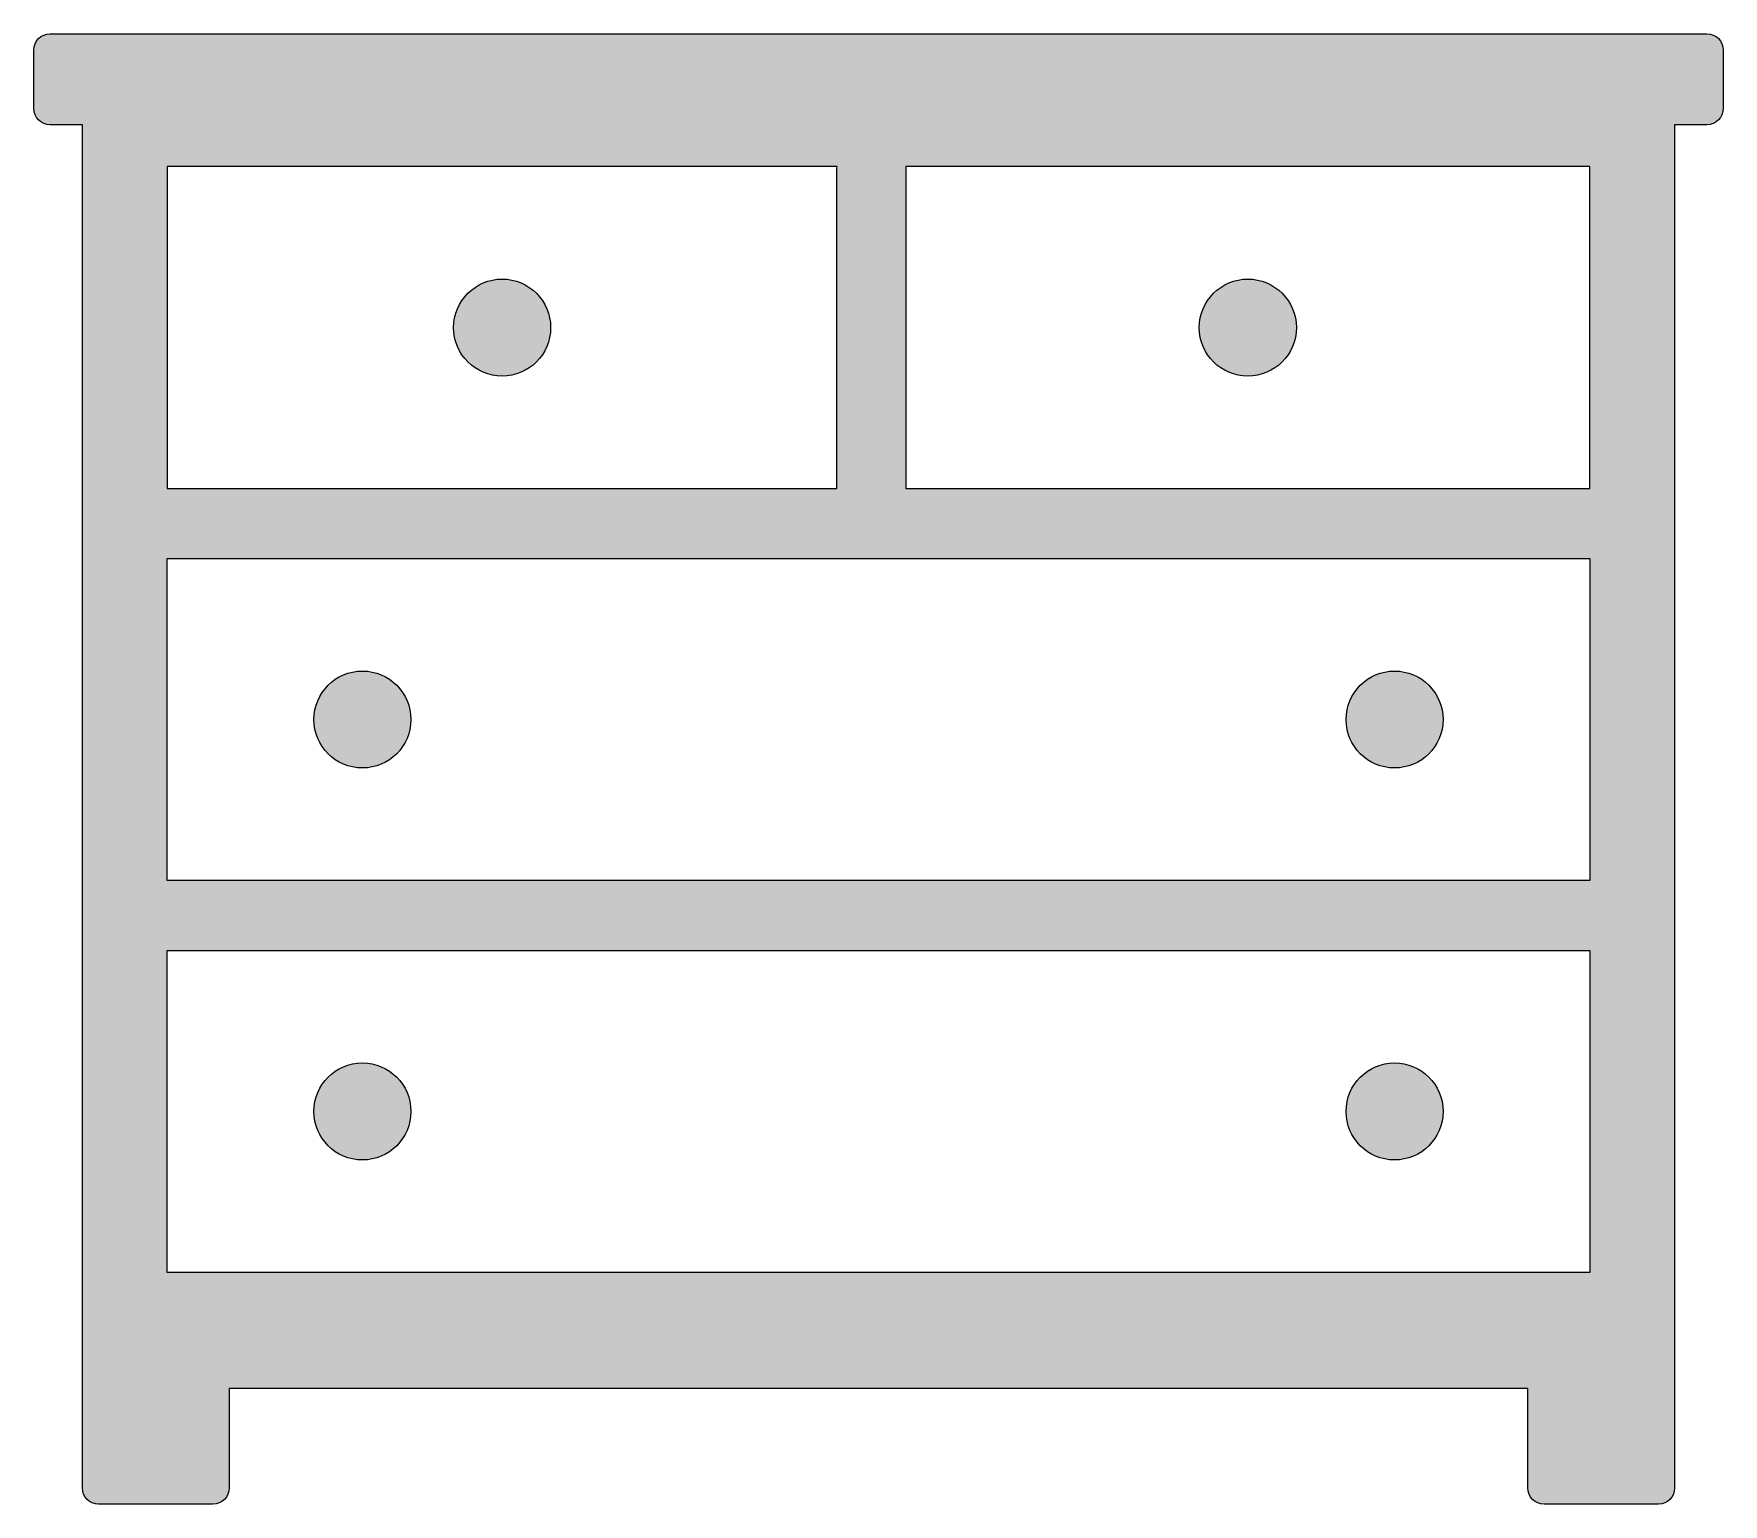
# Model space of a CAD drawing. Header units: inches. Extents: x 0 to 102, y 0 to 88.
import ezdxf

# ---------------------------------------------------------------- set-up
doc = ezdxf.new("R2010")
doc.units = ezdxf.units.IN
doc.header["$MEASUREMENT"] = 0
doc.layers.add('Layer 1', color=7, linetype='Continuous')

msp = doc.modelspace()

# ---------------------------------------------------------------- hatches: boundary and pattern name
at = {"layer": 'Layer 1', "true_color": 0x8bc53f}
h = msp.add_hatch(color=83, dxfattribs=at)
h.dxf.hatch_style = 2
edge = h.paths.add_edge_path()
edge.add_spline(control_points=[(100.62, 88.42), (100.62, 88.42), (0.98, 88.42), (0.98, 88.42), (0.44, 88.42), (0, 87.98), (0, 87.44), (0, 87.44), (0, 83.94), (0, 83.94), (0, 83.39), (0.44, 82.95), (0.98, 82.95), (0.98, 82.95), (2.92, 82.95), (2.92, 82.95), (2.92, 82.95), (2.92, 0.98), (2.92, 0.98), (2.92, 0.44), (3.36, 0), (3.9, 0), (3.9, 0), (10.77, 0), (10.77, 0), (11.31, 0), (11.75, 0.44), (11.75, 0.98), (11.75, 0.98), (11.75, 6.96), (11.75, 6.96), (11.75, 6.96), (89.85, 6.96), (89.85, 6.96), (89.85, 6.96), (89.85, 0.98), (89.85, 0.98), (89.85, 0.44), (90.29, 0), (90.83, 0), (90.83, 0), (97.7, 0), (97.7, 0), (98.25, 0), (98.68, 0.44), (98.68, 0.98), (98.68, 0.98), (98.68, 82.95), (98.68, 82.95), (98.68, 82.95), (100.62, 82.95), (100.62, 82.95), (101.16, 82.95), (101.6, 83.39), (101.6, 83.94), (101.6, 83.94), (101.6, 87.44), (101.6, 87.44), (101.6, 87.98), (101.16, 88.42), (100.62, 88.42)], knot_values=[0, 0, 0, 0, 1, 1, 1, 2, 2, 2, 3, 3, 3, 4, 4, 4, 5, 5, 5, 6, 6, 6, 7, 7, 7, 8, 8, 8, 9, 9, 9, 10, 10, 10, 11, 11, 11, 12, 12, 12, 13, 13, 13, 14, 14, 14, 15, 15, 15, 16, 16, 16, 17, 17, 17, 18, 18, 18, 19, 19, 19, 20, 20, 20, 20], degree=3, periodic=1)
edge = h.paths.add_edge_path()
edge.add_spline(control_points=[(8.02, 80.43), (8.02, 80.43), (48.31, 80.43), (48.31, 80.43), (48.3, 80.34), (48.29, 80.24), (48.29, 80.13), (48.29, 80.13), (48.29, 61.07), (48.29, 61.07), (48.29, 61.07), (8.02, 61.07), (8.02, 61.07), (8.02, 61.07), (8.02, 80.43), (8.02, 80.43)], knot_values=[0, 0, 0, 0, 1, 1, 1, 2, 2, 2, 3, 3, 3, 4, 4, 4, 5, 5, 5, 5], degree=3, periodic=1)
h.paths.add_polyline_path([(93.58, 13.93), (8.02, 13.93), (8.02, 33.3), (93.58, 33.3)])
h.paths.add_polyline_path([(93.58, 37.5), (8.02, 37.5), (8.02, 56.87), (93.58, 56.87)])
edge = h.paths.add_edge_path()
edge.add_spline(control_points=[(93.58, 61.07), (93.58, 61.07), (52.45, 61.07), (52.45, 61.07), (52.45, 61.07), (52.45, 80.27), (52.45, 80.27), (52.45, 80.33), (52.45, 80.38), (52.45, 80.43), (52.45, 80.43), (93.58, 80.43), (93.58, 80.43), (93.58, 80.43), (93.58, 61.07), (93.58, 61.07)], knot_values=[0, 0, 0, 0, 1, 1, 1, 2, 2, 2, 3, 3, 3, 4, 4, 4, 5, 5, 5, 5], degree=3, periodic=1)
h = msp.add_hatch(color=83, dxfattribs=at)
h.dxf.hatch_style = 2
edge = h.paths.add_edge_path()
edge.add_spline(control_points=[(28.17, 73.67), (26.56, 73.67), (25.25, 72.36), (25.25, 70.75), (25.25, 69.14), (26.56, 67.83), (28.17, 67.83), (29.78, 67.83), (31.08, 69.14), (31.08, 70.75), (31.08, 72.36), (29.78, 73.67), (28.17, 73.67)], knot_values=[0, 0, 0, 0, 1, 1, 1, 2, 2, 2, 3, 3, 3, 4, 4, 4, 4], degree=3, periodic=1)
h = msp.add_hatch(color=83, dxfattribs=at)
h.dxf.hatch_style = 2
edge = h.paths.add_edge_path()
edge.add_spline(control_points=[(73.01, 67.83), (74.62, 67.83), (75.93, 69.14), (75.93, 70.75), (75.93, 72.36), (74.62, 73.67), (73.01, 73.67), (71.4, 73.67), (70.09, 72.36), (70.09, 70.75), (70.09, 69.14), (71.4, 67.83), (73.01, 67.83)], knot_values=[0, 0, 0, 0, 1, 1, 1, 2, 2, 2, 3, 3, 3, 4, 4, 4, 4], degree=3, periodic=1)
h = msp.add_hatch(color=83, dxfattribs=at)
h.dxf.hatch_style = 2
edge = h.paths.add_edge_path()
edge.add_spline(control_points=[(19.76, 44.27), (21.38, 44.27), (22.68, 45.57), (22.68, 47.18), (22.68, 48.79), (21.38, 50.1), (19.76, 50.1), (18.15, 50.1), (16.85, 48.79), (16.85, 47.18), (16.85, 45.57), (18.15, 44.27), (19.76, 44.27)], knot_values=[0, 0, 0, 0, 1, 1, 1, 2, 2, 2, 3, 3, 3, 4, 4, 4, 4], degree=3, periodic=1)
h = msp.add_hatch(color=83, dxfattribs=at)
h.dxf.hatch_style = 2
edge = h.paths.add_edge_path()
edge.add_spline(control_points=[(81.83, 44.27), (83.45, 44.27), (84.75, 45.57), (84.75, 47.18), (84.75, 48.79), (83.45, 50.1), (81.83, 50.1), (80.22, 50.1), (78.92, 48.79), (78.92, 47.18), (78.92, 45.57), (80.22, 44.27), (81.83, 44.27)], knot_values=[0, 0, 0, 0, 1, 1, 1, 2, 2, 2, 3, 3, 3, 4, 4, 4, 4], degree=3, periodic=1)
h = msp.add_hatch(color=83, dxfattribs=at)
h.dxf.hatch_style = 2
edge = h.paths.add_edge_path()
edge.add_spline(control_points=[(19.76, 20.7), (21.38, 20.7), (22.68, 22), (22.68, 23.62), (22.68, 25.23), (21.38, 26.53), (19.76, 26.53), (18.15, 26.53), (16.85, 25.23), (16.85, 23.62), (16.85, 22), (18.15, 20.7), (19.76, 20.7)], knot_values=[0, 0, 0, 0, 1, 1, 1, 2, 2, 2, 3, 3, 3, 4, 4, 4, 4], degree=3, periodic=1)
h = msp.add_hatch(color=83, dxfattribs=at)
h.dxf.hatch_style = 2
edge = h.paths.add_edge_path()
edge.add_spline(control_points=[(81.83, 20.7), (83.45, 20.7), (84.75, 22), (84.75, 23.62), (84.75, 25.23), (83.45, 26.53), (81.83, 26.53), (80.22, 26.53), (78.92, 25.23), (78.92, 23.62), (78.92, 22), (80.22, 20.7), (81.83, 20.7)], knot_values=[0, 0, 0, 0, 1, 1, 1, 2, 2, 2, 3, 3, 3, 4, 4, 4, 4], degree=3, periodic=1)

# ---------------------------------------------------------------- linework, layer by layer
at = {"layer": 'Layer 1', "lineweight": 0}
for points in [[(93.58, 37.5), (8.02, 37.5), (8.02, 56.87), (93.58, 56.87), (93.58, 37.5)], [(93.58, 13.93), (8.02, 13.93), (8.02, 33.3), (93.58, 33.3), (93.58, 13.93)]]:
    msp.add_lwpolyline(points, dxfattribs=at)
for points, knots in [([(100.62, 88.42), (100.62, 88.42), (0.98, 88.42), (0.98, 88.42), (0.44, 88.42), (0, 87.98), (0, 87.44), (0, 87.44), (0, 83.94), (0, 83.94), (0, 83.39), (0.44, 82.95), (0.98, 82.95), (0.98, 82.95), (2.92, 82.95), (2.92, 82.95), (2.92, 82.95), (2.92, 0.98), (2.92, 0.98), (2.92, 0.44), (3.36, 0), (3.9, 0), (3.9, 0), (10.77, 0), (10.77, 0), (11.31, 0), (11.75, 0.44), (11.75, 0.98), (11.75, 0.98), (11.75, 6.96), (11.75, 6.96), (11.75, 6.96), (89.85, 6.96), (89.85, 6.96), (89.85, 6.96), (89.85, 0.98), (89.85, 0.98), (89.85, 0.44), (90.29, 0), (90.83, 0), (90.83, 0), (97.7, 0), (97.7, 0), (98.25, 0), (98.68, 0.44), (98.68, 0.98), (98.68, 0.98), (98.68, 82.95), (98.68, 82.95), (98.68, 82.95), (100.62, 82.95), (100.62, 82.95), (101.16, 82.95), (101.6, 83.39), (101.6, 83.94), (101.6, 83.94), (101.6, 87.44), (101.6, 87.44), (101.6, 87.98), (101.16, 88.42), (100.62, 88.42)], [0, 0, 0, 0, 1, 1, 1, 2, 2, 2, 3, 3, 3, 4, 4, 4, 5, 5, 5, 6, 6, 6, 7, 7, 7, 8, 8, 8, 9, 9, 9, 10, 10, 10, 11, 11, 11, 12, 12, 12, 13, 13, 13, 14, 14, 14, 15, 15, 15, 16, 16, 16, 17, 17, 17, 18, 18, 18, 19, 19, 19, 20, 20, 20, 20]), ([(8.02, 80.43), (8.02, 80.43), (48.31, 80.43), (48.31, 80.43), (48.3, 80.34), (48.29, 80.24), (48.29, 80.13), (48.29, 80.13), (48.29, 61.07), (48.29, 61.07), (48.29, 61.07), (8.02, 61.07), (8.02, 61.07), (8.02, 61.07), (8.02, 80.43), (8.02, 80.43)], [0, 0, 0, 0, 1, 1, 1, 2, 2, 2, 3, 3, 3, 4, 4, 4, 5, 5, 5, 5]), ([(93.58, 61.07), (93.58, 61.07), (52.45, 61.07), (52.45, 61.07), (52.45, 61.07), (52.45, 80.27), (52.45, 80.27), (52.45, 80.33), (52.45, 80.38), (52.45, 80.43), (52.45, 80.43), (93.58, 80.43), (93.58, 80.43), (93.58, 80.43), (93.58, 61.07), (93.58, 61.07)], [0, 0, 0, 0, 1, 1, 1, 2, 2, 2, 3, 3, 3, 4, 4, 4, 5, 5, 5, 5]), ([(28.17, 73.67), (26.56, 73.67), (25.25, 72.36), (25.25, 70.75), (25.25, 69.14), (26.56, 67.83), (28.17, 67.83), (29.78, 67.83), (31.08, 69.14), (31.08, 70.75), (31.08, 72.36), (29.78, 73.67), (28.17, 73.67)], [0, 0, 0, 0, 1, 1, 1, 2, 2, 2, 3, 3, 3, 4, 4, 4, 4]), ([(73.01, 67.83), (74.62, 67.83), (75.93, 69.14), (75.93, 70.75), (75.93, 72.36), (74.62, 73.67), (73.01, 73.67), (71.4, 73.67), (70.09, 72.36), (70.09, 70.75), (70.09, 69.14), (71.4, 67.83), (73.01, 67.83)], [0, 0, 0, 0, 1, 1, 1, 2, 2, 2, 3, 3, 3, 4, 4, 4, 4]), ([(19.76, 44.27), (21.38, 44.27), (22.68, 45.57), (22.68, 47.18), (22.68, 48.79), (21.38, 50.1), (19.76, 50.1), (18.15, 50.1), (16.85, 48.79), (16.85, 47.18), (16.85, 45.57), (18.15, 44.27), (19.76, 44.27)], [0, 0, 0, 0, 1, 1, 1, 2, 2, 2, 3, 3, 3, 4, 4, 4, 4]), ([(81.83, 44.27), (83.45, 44.27), (84.75, 45.57), (84.75, 47.18), (84.75, 48.79), (83.45, 50.1), (81.83, 50.1), (80.22, 50.1), (78.92, 48.79), (78.92, 47.18), (78.92, 45.57), (80.22, 44.27), (81.83, 44.27)], [0, 0, 0, 0, 1, 1, 1, 2, 2, 2, 3, 3, 3, 4, 4, 4, 4]), ([(19.76, 20.7), (21.38, 20.7), (22.68, 22), (22.68, 23.62), (22.68, 25.23), (21.38, 26.53), (19.76, 26.53), (18.15, 26.53), (16.85, 25.23), (16.85, 23.62), (16.85, 22), (18.15, 20.7), (19.76, 20.7)], [0, 0, 0, 0, 1, 1, 1, 2, 2, 2, 3, 3, 3, 4, 4, 4, 4]), ([(81.83, 20.7), (83.45, 20.7), (84.75, 22), (84.75, 23.62), (84.75, 25.23), (83.45, 26.53), (81.83, 26.53), (80.22, 26.53), (78.92, 25.23), (78.92, 23.62), (78.92, 22), (80.22, 20.7), (81.83, 20.7)], [0, 0, 0, 0, 1, 1, 1, 2, 2, 2, 3, 3, 3, 4, 4, 4, 4])]:
    msp.add_open_spline(points, degree=3, knots=knots, dxfattribs=at)

doc.saveas('drawing.dxf')
